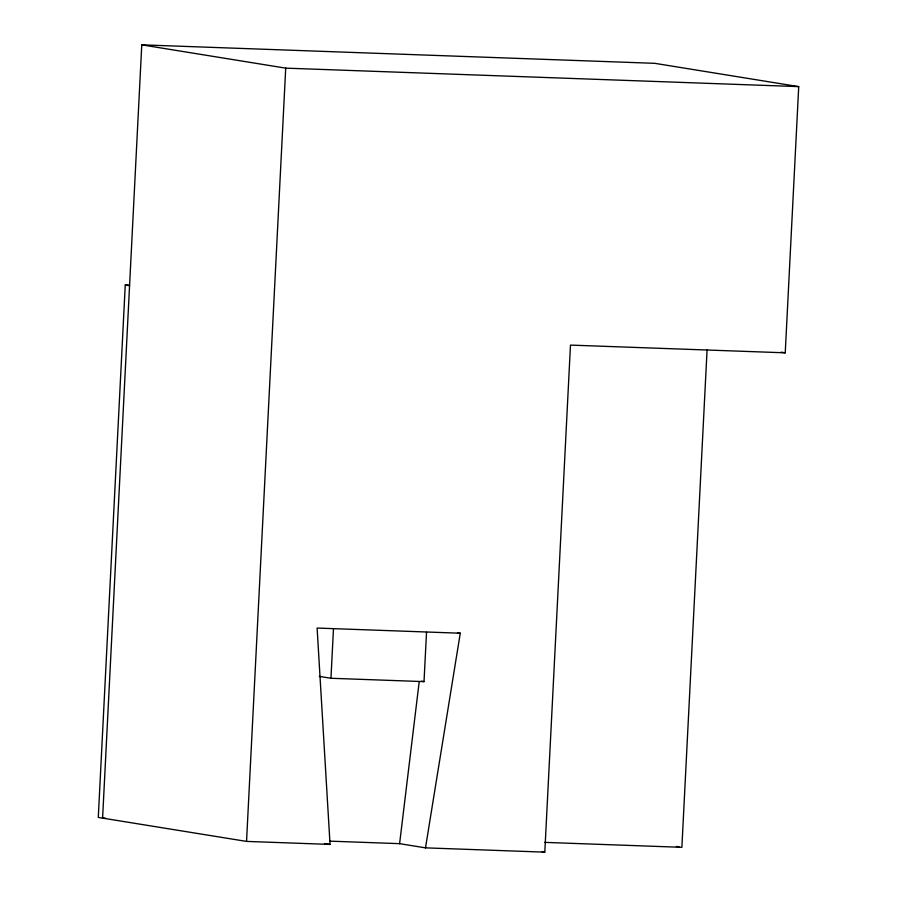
<?xml version="1.0" encoding="UTF-8"?>
<svg xmlns="http://www.w3.org/2000/svg" width="897" height="897" viewBox="0 0 897 897"><rect width="100%" height="100%" fill="white"/><g stroke="black" fill="none" stroke-linecap="round" stroke-linejoin="round"><path stroke-width="1.35" d="M129.437 285.156L125.255 284.999L98.278 817.414L246.54 841.408L330.051 844.413L317.112 628.057L460.273 633.215L425.492 847.856L399.602 843.662L329.692 841.139M425.492 847.856L544.804 852.15L570.481 345.098L785.234 352.824L798.722 86.628L654.776 63.328L141.771 44.85L102.594 818.109L105.386 818.21M246.54 841.408L285.717 68.138L141.771 44.85M426.524 632.284L424.023 681.619L330.959 678.267L333.46 628.932M707.071 349.931L681.877 847.317L544.726 842.373M399.602 843.662L419.213 681.63M285.717 68.138L798.722 86.628M781.141 352.162L785.234 352.824M125.255 284.999L129.572 285.706M457.515 632.766L460.273 633.215M421.433 681.204L424.023 681.619M319.31 676.383L330.959 678.267M676.36 846.42L679.119 846.869M542.113 851.713L544.804 852.15M324.535 843.516L330.051 844.413"/></g></svg>
